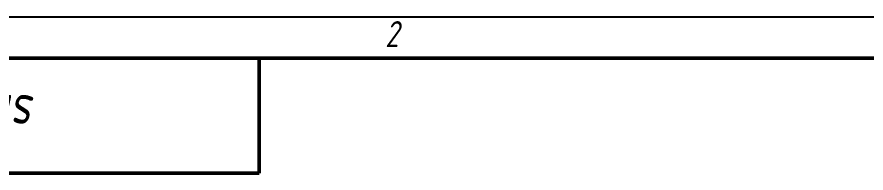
# Model space of a CAD drawing. Header units: millimetres. Extents: x 0 to 586, y -128 to 462.
# Drawn here: x 60.6 to 163.7, y 278 to 297 of the extents above; entities that cross this region are included whole.
import ezdxf

# ---------------------------------------------------------------- set-up
doc = ezdxf.new("R2010")
doc.units = ezdxf.units.MM
doc.linetypes.add('Сплошная', pattern=[0])
doc.layers.add('Viewport1ForCustomObjects_0', color=7, linetype='Continuous')
for name, color, linetype, lineweight in [('Кромка (ГОСТ)', 7, 'Сплошная', 50), ('Обозначение (ГОСТ)', 7, 'Сплошная', 25), ('Эскизная геометрия (ГОСТ)', 7, 'Сплошная', 50)]:
    doc.layers.add(name, color=color, linetype=linetype, lineweight=lineweight)

# ---------------------------------------------------------------- blocks, each defined once
blk = doc.blocks.new('CustomObjectsInViewport1_0')
at = {"layer": 'Кромка (ГОСТ)', "lineweight": 25, "ltscale": 0.657895}
blk.add_line((0, 297), (420, 297), dxfattribs=at)
at = {"layer": 'Кромка (ГОСТ)', "ltscale": 1.31579}
blk.add_line((415, 292), (20, 292), dxfattribs=at)
at = {"layer": 'Эскизная геометрия (ГОСТ)', "ltscale": 1.31579}
for p, q in [((20, 292), (90, 292)), ((90, 292), (90, 278)), ((90, 278), (20, 278))]:
    blk.add_line(p, q, dxfattribs=at)
at = {"layer": 'Кромка (ГОСТ)', "insert": (105.29, 296.5), "char_height": 3.17, "attachment_point": 1}
blk.add_mtext('\\fGOST Common|b0|i1;\\W0.8;2', dxfattribs=at)
at = {"layer": 'Обозначение (ГОСТ)', "insert": (62.92, 282.53), "char_height": 5, "attachment_point": 1, "rotation": 180}
blk.add_mtext('\\fGOST Common|b0|i1;\\W0.8;sborka', dxfattribs=at)

msp = doc.modelspace()

# ---------------------------------------------------------------- block references
at = {"layer": 'Viewport1ForCustomObjects_0'}
msp.add_blockref('CustomObjectsInViewport1_0', (0, 0), dxfattribs=at)

doc.saveas('drawing.dxf')
